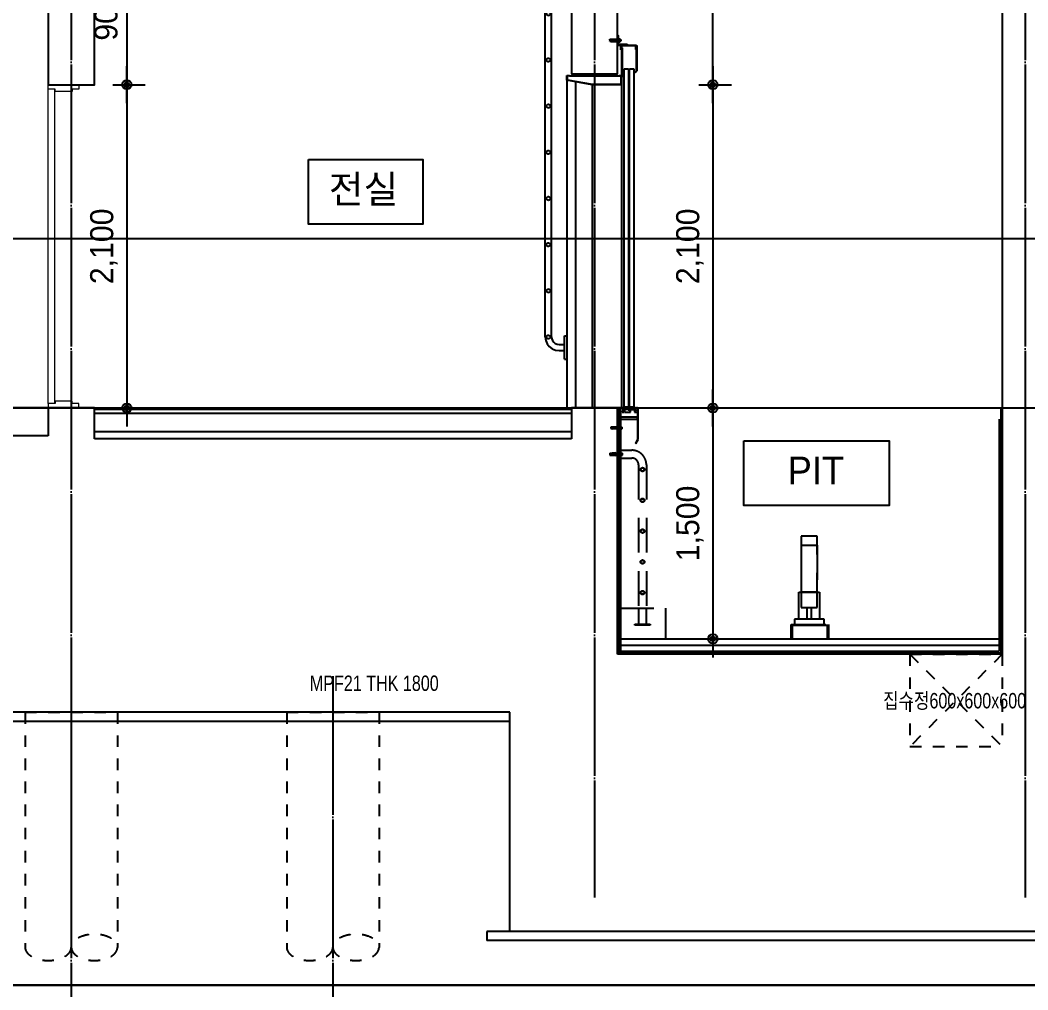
# Model space of a CAD drawing. Header units: millimetres. Extents: x 11948722 to 13111668, y -10771712 to -10232988.
# Drawn here: x 11966341 to 11972889, y -10580828 to -10574529 of the extents above; entities that cross this region are included whole.
import ezdxf
from ezdxf.enums import TextEntityAlignment as Align

# ---------------------------------------------------------------- set-up
doc = ezdxf.new("R2010")
doc.units = ezdxf.units.MM
doc.header["$LTSCALE"] = 150
doc.header["$MEASUREMENT"] = 0
for name, pattern in [('CEN', [6.2, 6, -0.1, 0, -0.1]), ('HID', [2.3, 1.5, -0.8]), ('HIDDEN', [2, 1, -1])]:
    doc.linetypes.add(name, pattern=pattern)
doc.layers.get('0').update_dxf_attribs({"linetype": 'CONTINUOUS'})
doc.layers.get('Defpoints').update_dxf_attribs({"color": 117, "linetype": 'CONTINUOUS'})
for name, color, linetype in [('8', 8, 'CONTINUOUS'), ('A-HAT-251', 251, 'CONTINUOUS'), ('A-중심선', 10, 'CEN'), ('CON', 2, 'CONTINUOUS'), ('CON-C', 2, 'CONTINUOUS'), ('ELE-06', 6, 'CONTINUOUS'), ('ELE-2', 4, 'CONTINUOUS'), ('ELE-3', 7, 'CONTINUOUS'), ('ELE-8', 8, 'CONTINUOUS'), ('ELE08', 8, 'CONTINUOUS'), ('elev', 8, 'HID'), ('ETC', 8, 'CONTINUOUS'), ('revcloud', 1, 'CONTINUOUS'), ('WM', 8, 'X_LINE'), ('Xref-계단단면도$0$3 dim0', 7, 'CONTINUOUS'), ('Xref-계단단면도$0$TEX', 3, 'CONTINUOUS'), ('Xref-계단단면도$0$TEX-SYM', 3, 'CONTINUOUS')]:
    doc.layers.add(name, color=color, linetype=linetype)
doc.layers.add('Xref-계단단면도$0$A-DOR', color=4, linetype='CONTINUOUS', lineweight=0)
doc.styles.get("Standard").update_dxf_attribs({"font": 'NanumGothic.ttf'})
doc.styles.add('Xref-계단단면도$0$나눔고딕 Se', font='')
doc.styles.add('Xref-계단단면도$0$돋움', font='')
doc.styles.add('주석', font='')
doc.styles.get('Xref-계단단면도$0$나눔고딕 Se').set_extended_font_data('Dotum')
doc.styles.get('Xref-계단단면도$0$돋움').set_extended_font_data('Dotum')
doc.styles.get('주석').set_extended_font_data('Dotum')
doc.linetypes.add('X_LINE', pattern='A,0.8,-0.15,["X",Standard,S=0.1,R=0,X=-0.05,Y=-0.05],-0.15', length=1.1)
doc.dimstyles.new('Xref-계단단면도$0$A1-100', dxfattribs={"dimtxt": 3, "dimasz": 1, "dimexe": 2, "dimexo": 2, "dimgap": 1, "dimtad": 1, "dimdec": 0, "dimzin": 12, "dimdsep": 46, "dimlunit": 6, "dimtxsty": 'Xref-계단단면도$0$나눔고딕 Se', "dimblk1": 'Xref-계단단면도$0$DIMDOT', "dimblk2": 'Xref-계단단면도$0$DIMDOT', "dimsah": 1, "dimcen": -1, "dimdle": 2, "dimclrd": 256, "dimclre": 256, "dimclrt": 3, "dimadec": 0, "dimazin": 0, "dimtfac": 1, "dimtdec": 0, "dimtix": 1, "dimtmove": 2, "dimatfit": 3, "dimldrblk": 'Xref-계단단면도$0$DIMDOT', "dimfxl": 1, "dimtvp": 1, "dimtolj": 1, "dimtzin": 12, "dimlwd": -1, "dimlwe": -1, "dimarcsym": 0})

# ---------------------------------------------------------------- blocks, each defined once
blk = doc.blocks.new('ELEV-DOOR')
at = {"layer": 'ELE-3'}
for p, q in [((-6, 2420.5), (-6, 2467)), ((-2, 2471), (0, 2471)), ((0, 2471), (0, 2406)), ((-123.5, 2402.5), (-125, 2402.5)), ((-125, 2402.5), (-125, 2239.5)), ((-123.5, 2240.5), (-123.5, 2402.5)), ((-22, 2406), (-122.5, 2406)), ((-122.5, 2406), (-122.5, 2379.5)), ((-122.5, 2379.5), (-118.5, 2379.5)), ((-118.5, 2379.5), (-118.5, 2402)), ((-118.5, 2402), (-26, 2402)), ((-65, 2406), (-65, 2408)), ((0, 2406), (-65, 2406)), ((-61, 2412), (-14.5, 2412)), ((-27, 2390.5), (-29, 2390.5)), ((-29, 2390.5), (-29, 2200)), ((-27, 2200), (-27, 2390.5)), ((-26, 2402), (-26, 2376.5)), ((-26, 2376.5), (-22, 2376.5)), ((-22, 2376.5), (-22, 2406)), ((-125, 2239.5), (-113.5, 2227.5)), ((-112, 2229), (-123.5, 2240.5)), ((-113.5, 2227.5), (-112, 2229)), ((-77, 2254), (-106.5, 2254)), ((-106.5, 2254), (-106.5, 56)), ((-77, 56), (-77, 2254)), ((-42, 2254), (-71.5, 2254)), ((-71.5, 2254), (-71.5, 56)), ((-42, 56), (-42, 2254)), ((-29, 2200), (-27, 2200)), ((-11.5, 2210), (-26, 2210)), ((-26, 2210), (-26, 2150)), ((-23.5, 2152.5), (-23.5, 2207.5)), ((-23.5, 2207.5), (-11.5, 2207.5)), ((312, 2207.5), (-19, 2207.5)), ((-19, 2207.5), (-19, 2205)), ((-19, 2205), (312, 2205)), ((-11.5, 2207.5), (-11.5, 2210)), ((327.5, 2182.1), (165.8, 2152.5)), ((166, 2150), (330, 2180)), ((330, 2210), (312, 2210)), ((312, 2210), (312, 2207.5)), ((312, 2207.5), (327.5, 2207.5)), ((312, 2205), (312, 2207.5)), ((327.5, 2207.5), (327.5, 2182.1)), ((330, 2180), (330, 2210)), ((-26, 2150), (-26, 50)), ((-26, 2150), (166, 2150)), ((165.8, 2152.5), (-23.5, 2152.5)), ((-133, 47), (-130, 50)), ((-133, -154), (-133, 47)), ((-133, 38), (-130, 38)), ((-130, 50), (-122.8, 50)), ((-130, 38), (-130, -153.3)), ((-109.9, 22.9), (-130, 22.9)), ((-122.8, 50), (-122.8, 45.7)), ((-122.8, 45.7), (-116.9, 45.7)), ((-74.8, 39), (-120, 39)), ((-120, 39), (-120, 31.1)), ((-120, 31.1), (-109.9, 31.1)), ((-116.9, 45.7), (-116.9, 50)), ((-116.9, 50), (-111, 50)), ((-111, 50), (-111, 45.7)), ((-111, 45.7), (-105.1, 45.7)), ((-109.9, 31.1), (-109.9, 22.9)), ((-106.5, 56), (-77, 56)), ((-105.1, 45.7), (-105.1, 50)), ((-105.1, 50), (-99.2, 50)), ((-99.2, 50), (-99.2, 45.7)), ((-99.2, 45.7), (-93.3, 45.7)), ((-93.3, 45.7), (-93.3, 50)), ((-93.3, 50), (-87.4, 50)), ((-87.4, 50), (-87.4, 45.7)), ((-87.4, 45.7), (-81.5, 45.7)), ((-84.9, 22.9), (-84.9, 31.1)), ((-84.9, 31.1), (-74.8, 31.1)), ((-44.8, 22.9), (-84.9, 22.9)), ((-81.5, 45.7), (-81.5, 50)), ((-81.5, 50), (-67.8, 50)), ((-74.8, 31.1), (-74.8, 39)), ((-71.5, 56), (-42, 56)), ((-67.8, 50), (-67.8, 39)), ((-67.8, 39), (-49.8, 39)), ((-63.8, 56), (-63.8, 45)), ((-63.8, 45), (-53.8, 45)), ((-53.8, 45), (-53.8, 56)), ((-49.8, 39), (-49.8, 50)), ((-49.8, 50), (0, 50)), ((-39.8, 39), (-44.8, 39)), ((-44.8, 39), (-44.8, 22.9)), ((-39.8, 22.9), (-39.8, 39)), ((-29.7, 22.9), (-39.8, 22.9)), ((-29.7, 44), (-34.7, 44)), ((-34.7, 44), (-34.7, 28.9)), ((-34.7, 28.9), (-29.7, 28.9)), ((-29.7, 50), (-29.7, 44)), ((-29.7, 28.9), (-29.7, 22.9)), ((-119.3, -180), (-133, -154)), ((-130, -153.3), (-116.7, -178.6)), ((-116.7, -178.6), (-119.3, -180))]:
    blk.add_line(p, q, dxfattribs=at)
blk.add_lwpolyline([(0, -10), (0, 50)], dxfattribs=at)
blk.add_lwpolyline([(-130, -10), (0, -10), (0, -140), (-3.5, -140, -0.414214), (-12, -131.5), (-12, -34, 0.414214), (-24, -22), (-121.5, -22, -0.414214), (-130, -13.5)], format="xyb", close=True, dxfattribs=at)
for centre, radius, start, end in [((-2, 2467), 4, 90, 180), ((-61, 2408), 4, 90, 180), ((-14.5, 2420.5), 8.5, 270, 0)]:
    blk.add_arc(centre, radius, start, end, dxfattribs=at)
at = {"layer": 'ELE-8', "linetype": 'HIDDEN'}
for p, q in [((55, 2438.5), (-28, 2438.5)), ((-16.5, 2443), (-21.5, 2443)), ((-21.5, 2434.5), (-21.5, 2443)), ((-16.5, 2434.5), (-21.5, 2434.5)), ((-15, 2448.5), (-16.5, 2447)), ((-16.5, 2430.5), (-16.5, 2447)), ((-14, 2443), (-16.5, 2443)), ((-14, 2434.5), (-16.5, 2434.5)), ((-15, 2429), (-16.5, 2430.5)), ((-7.5, 2443.5), (-15.5, 2443.5)), ((-7.5, 2434), (-15.5, 2434)), ((-7.5, 2448.5), (-15, 2448.5)), ((-7.5, 2429), (-15, 2429)), ((-4, 2443), (-9, 2443)), ((-4, 2434.5), (-9, 2434.5)), ((-7.5, 2425), (-7.5, 2452.5)), ((-6, 2452.5), (-7.5, 2452.5)), ((-7.5, 2429), (-7.5, 2448.5)), ((-6, 2425), (-7.5, 2425)), ((44.5, 2446), (0, 2446)), ((2.5, 2444), (0, 2444)), ((2.5, 2433.5), (0, 2433.5)), ((44.5, 2431.5), (0, 2431.5)), ((5.5, 2443), (0.5, 2443)), ((5.5, 2434.5), (0.5, 2434.5)), ((6, 2431.5), (6, 2431.5)), ((12.5, 2444), (7.5, 2444)), ((13, 2433.5), (7.5, 2433.5)), ((15.5, 2443), (10.5, 2443)), ((15.5, 2434.5), (10.5, 2434.5)), ((22.5, 2444), (17.5, 2444)), ((23, 2433.5), (18, 2433.5)), ((25.5, 2443), (20.5, 2443)), ((25.5, 2434.5), (20.5, 2434.5)), ((31.5, 2444), (27, 2444)), ((32.5, 2433.5), (27.5, 2433.5)), ((35, 2443), (30, 2443)), ((35, 2434.5), (30, 2434.5)), ((38.5, 2444), (36.5, 2444)), ((39, 2443.5), (37, 2443)), ((39, 2434), (37, 2434.5)), ((40, 2433.5), (37.5, 2433.5)), ((42, 2443), (40, 2443)), ((42, 2434.5), (40, 2434.5)), ((42, 2440.5), (42, 2443)), ((42, 2434.5), (42, 2436.5)), ((44.5, 2445), (43, 2444.5)), ((44.5, 2432.5), (43, 2432.5)), ((44.5, 2445.5), (44.5, 2446)), ((46, 2445), (44.5, 2445)), ((44.5, 2445), (44.5, 2445)), ((46, 2432.5), (44.5, 2432.5)), ((44.5, 2432), (44.5, 2432.5)), ((44.5, 2431.5), (44.5, 2431.5)), ((49.5, 2445), (48.5, 2445)), ((49.5, 2432.5), (48.5, 2432.5)), ((49.5, 2441.5), (49.5, 2445)), ((49.5, 2432.5), (49.5, 2435.5)), ((-13, -94.9), (-13, -63.9)), ((-23.1, -74), (-28.1, -74)), ((-28.1, -74), (-28.1, -84.8)), ((-23.1, -84.8), (-28.1, -84.8)), ((-23.1, -69.4), (-23.1, -89.5)), ((-23.1, -69.4), (-13, -69.4)), ((-23.1, -73.3), (-13, -73.3)), ((-23.1, -85.6), (-13, -85.6)), ((-23.1, -89.5), (-13, -89.5)), ((-12, -74.4), (35.1, -74.4)), ((-12, -75.4), (44.1, -75.4)), ((-12, -83.5), (44.1, -83.5)), ((-12, -84.5), (35.1, -84.5)), ((44.1, -75.4), (35.1, -74.4)), ((35.1, -74.4), (35.1, -84.5)), ((44.1, -83.5), (35.1, -84.5)), ((44.1, -75.4), (44.1, -83.5))]:
    blk.add_line(p, q, dxfattribs=at)
at = {"layer": 'ELE-8'}
for p, q in [((274, 2169.8), (274, 50)), ((166, 2150), (166, 50)), ((274, 50), (0, 50))]:
    blk.add_line(p, q, dxfattribs=at)
at = {"layer": 'ELE-8', "linetype": 'HIDDEN'}
for centre, start, end in [((-11, -64.4), 119.66646, 166.36814), ((-11, -94.4), 193.63182, 240.3335)]:
    blk.add_arc(centre, 2.1, start, end, dxfattribs=at)
blk = doc.blocks.new('점검 사다리')
at = {"layer": 'elev'}
for p, q in [((194008.9, -58989.3), (194008.9, -59001.8)), ((194008.9, -58989.3), (194091.9, -58989.3)), ((194008.9, -59001.8), (194091.9, -59001.8)), ((194049.4, -58987.3), (194023.7, -58988.3)), ((194023.7, -58988.3), (194023.7, -59002.8)), ((194023.7, -59002.8), (194049.4, -59003.8)), ((194049.4, -58987.3), (194049.4, -59003.8)), ((194080.2, -58945.6), (194071.2, -58945.6)), ((194071.2, -59045.6), (194071.2, -58945.6)), ((194080.2, -59045.6), (194080.2, -58945.6)), ((194080.2, -58970.2), (194152.2, -58970.2)), ((194086.1, -58984.8), (194080.2, -58984.8)), ((194086.1, -59006.3), (194086.1, -58984.8)), ((194091.9, -59001.8), (194091.9, -58989.3)), ((194080.2, -59045.6), (194071.2, -59045.6)), ((194086.1, -59006.3), (194080.2, -59006.3)), ((194080.2, -59021), (194152.2, -59021)), ((194196.4, -59065.2), (194196.4, -59995.6)), ((194247.2, -59065.2), (194247.2, -59995.6)), ((194071.2, -59995.6), (194371.2, -59995.6)), ((194197.2, -60099.6), (194197.2, -59995.6)), ((194247.2, -60099.6), (194247.2, -59995.6)), ((194371.2, -59995.6), (194371.2, -60195.6)), ((194172.2, -60099.6), (194272.2, -60099.6)), ((194172.2, -60105.6), (194172.2, -60099.6)), ((194272.2, -60105.6), (194172.2, -60105.6)), ((194272.2, -60099.6), (194272.2, -60105.6))]:
    blk.add_line(p, q, dxfattribs=at)
for centre, radius in [((194221.8, -59095.6), 12.6), ((194221.8, -59095.6), 10.6), ((194221.8, -59295.6), 12.6), ((194221.8, -59295.6), 10.6), ((194221.8, -59495.6), 12.6), ((194221.8, -59495.6), 10.6), ((194221.8, -59695.6), 12.6), ((194221.8, -59695.6), 10.6), ((194221.8, -59895.6), 12.6), ((194221.8, -59895.6), 10.6)]:
    blk.add_circle(centre, radius, dxfattribs=at)
for radius in [95, 44.2]:
    blk.add_arc((194152.2, -59065.2), radius, 0, 90, dxfattribs=at)
blk = doc.blocks.new('Xref-계단단면도$0$DIMDOT')
at = {"color": 0}
blk.add_line((-2, 0), (2, 0), dxfattribs=at)
for radius in [0.5, 0.25]:
    blk.add_circle((0, 0), radius, dxfattribs=at)
blk = doc.blocks.new('*D3564')
at = {"layer": 'Defpoints', "color": 0, "lineweight": -3, "ltscale": 1200}
for p in [(11966823, -10574948.2), (11966823, -10577048.2), (11967034.1, -10577048.2)]:
    blk.add_point(p, dxfattribs=at)
at = {"layer": 'Xref-계단단면도$0$3 dim0'}
for p, q in [((11966943, -10574948.2), (11967154.1, -10574948.2)), ((11967034.1, -10575008.2), (11967034.1, -10576988.2)), ((11966943, -10577048.2), (11967154.1, -10577048.2))]:
    blk.add_line(p, q, dxfattribs=at)
at = {"layer": 'Xref-계단단면도$0$3 dim0', "ltscale": 1200, "xscale": 60, "yscale": 60, "zscale": 60}
for p, rotation in [((11967034.1, -10574948.2), 90), ((11967034.1, -10577048.2), 270)]:
    blk.add_blockref('Xref-계단단면도$0$DIMDOT', p, dxfattribs=dict(at, rotation=rotation))
at = {"layer": 'Xref-계단단면도$0$3 dim0', "color": 3, "ltscale": 1200, "insert": (11966884.6, -10575998.2), "char_height": 150, "attachment_point": 5, "rotation": 90, "style": 'Xref-계단단면도$0$나눔고딕 Se'}
blk.add_mtext('\\A1;2,100', dxfattribs=at)
blk = doc.blocks.new('*D3565')
at = {"layer": 'Defpoints', "color": 0, "lineweight": -3, "ltscale": 1200}
for p in [(11966862, -10574048.2), (11966823, -10574948.2), (11967034.1, -10574948.2)]:
    blk.add_point(p, dxfattribs=at)
at = {"layer": 'Xref-계단단면도$0$3 dim0'}
for p, q in [((11966982, -10574048.2), (11967154.1, -10574048.2)), ((11967034.1, -10574108.2), (11967034.1, -10574888.2)), ((11966943, -10574948.2), (11967154.1, -10574948.2))]:
    blk.add_line(p, q, dxfattribs=at)
at = {"layer": 'Xref-계단단면도$0$3 dim0', "ltscale": 1200, "xscale": 60, "yscale": 60, "zscale": 60}
for p, rotation in [((11967034.1, -10574048.2), 90), ((11967034.1, -10574948.2), 270)]:
    blk.add_blockref('Xref-계단단면도$0$DIMDOT', p, dxfattribs=dict(at, rotation=rotation))
at = {"layer": 'Xref-계단단면도$0$3 dim0', "color": 3, "ltscale": 1200, "insert": (11966899, -10574498.2), "char_height": 150, "attachment_point": 5, "rotation": 90, "style": 'Xref-계단단면도$0$나눔고딕 Se'}
blk.add_mtext('\\A1;900', dxfattribs=at)
blk = doc.blocks.new('*D3574')
at = {"layer": 'Defpoints', "color": 0, "lineweight": -3, "ltscale": 1200}
for p in [(11970631.4, -10577048.2), (11970631.4, -10578548.2), (11970842.5, -10578548.2)]:
    blk.add_point(p, dxfattribs=at)
at = {"layer": 'Xref-계단단면도$0$3 dim0'}
for p, q in [((11970751.4, -10577048.2), (11970962.5, -10577048.2)), ((11970842.5, -10577108.2), (11970842.5, -10578488.2)), ((11970751.4, -10578548.2), (11970962.5, -10578548.2))]:
    blk.add_line(p, q, dxfattribs=at)
at = {"layer": 'Xref-계단단면도$0$3 dim0', "ltscale": 1200, "xscale": 60, "yscale": 60, "zscale": 60}
for p, rotation in [((11970842.5, -10577048.2), 90), ((11970842.5, -10578548.2), 270)]:
    blk.add_blockref('Xref-계단단면도$0$DIMDOT', p, dxfattribs=dict(at, rotation=rotation))
at = {"layer": 'Xref-계단단면도$0$3 dim0', "color": 3, "ltscale": 1200, "insert": (11970692.9, -10577798.2), "char_height": 150, "attachment_point": 5, "rotation": 90, "style": 'Xref-계단단면도$0$나눔고딕 Se'}
blk.add_mtext('\\A1;1,500', dxfattribs=at)
blk = doc.blocks.new('점검사다리ㅁ')
at = {"layer": 'ETC', "color": 251, "linetype": 'Continuous'}
for p, q in [((4633682.9, 1148688.8), (4633673.9, 1148688.8)), ((4633682.9, 1148538.8), (4633682.9, 1148688.8)), ((4633682.9, 1148538.8), (4633673.9, 1148538.8))]:
    blk.add_line(p, q, dxfattribs=at)
at = {"layer": 'ETC', "color": 251}
for p, q in [((4633753.9, 1148633.4), (4633682.9, 1148633.4)), ((4633753.9, 1148593.4), (4633682.9, 1148593.4)), ((4633777.1, 1148630.2), (4633753.9, 1148633.4)), ((4633766.7, 1148591.6), (4633753.9, 1148593.4)), ((4633778.9, 1148586.6), (4633766.7, 1148591.6)), ((4633798.9, 1148621.4), (4633777.1, 1148630.2)), ((4633789.1, 1148578.8), (4633778.9, 1148586.6)), ((4633817.5, 1148607), (4633798.9, 1148621.4)), ((4633831.7, 1148588.4), (4633817.5, 1148607)), ((4633840.7, 1148566.6), (4633831.7, 1148588.4)), ((4633797.1, 1148568.4), (4633789.1, 1148578.8)), ((4633802.1, 1148556.4), (4633797.1, 1148568.4)), ((4633803.9, 1148543.4), (4633802.1, 1148556.4)), ((4633803.9, 1146115), (4633803.9, 1148543.4)), ((4633813.7, 1148520.8), (4633811.7, 1148516)), ((4633811.7, 1148516), (4633811.7, 1148510.8)), ((4633817.7, 1148524.2), (4633813.7, 1148520.8)), ((4633822.5, 1148525.8), (4633817.7, 1148524.2)), ((4633827.7, 1148525.2), (4633822.5, 1148525.8)), ((4633832.3, 1148522.6), (4633827.7, 1148525.2)), ((4633835.3, 1148518.4), (4633832.3, 1148522.6)), ((4633836.5, 1148513.4), (4633835.3, 1148518.4)), ((4633843.9, 1148543.4), (4633840.7, 1148566.6)), ((4633843.9, 1146115), (4633843.9, 1148543.4)), ((4633811.7, 1148510.8), (4633813.7, 1148506)), ((4633813.7, 1148506), (4633817.7, 1148502.6)), ((4633817.7, 1148502.6), (4633822.5, 1148501)), ((4633822.5, 1148501), (4633827.7, 1148501.6)), ((4633827.7, 1148501.6), (4633832.3, 1148504.2)), ((4633832.3, 1148504.2), (4633835.3, 1148508.4)), ((4633835.3, 1148508.4), (4633836.5, 1148513.4)), ((4633813.7, 1148220.8), (4633811.7, 1148216)), ((4633811.7, 1148216), (4633811.7, 1148210.8)), ((4633811.7, 1148210.8), (4633813.7, 1148206)), ((4633817.7, 1148224.2), (4633813.7, 1148220.8)), ((4633813.7, 1148206), (4633817.7, 1148202.6)), ((4633822.5, 1148225.8), (4633817.7, 1148224.2)), ((4633817.7, 1148202.6), (4633822.5, 1148201)), ((4633827.7, 1148225.2), (4633822.5, 1148225.8)), ((4633822.5, 1148201), (4633827.7, 1148201.6)), ((4633832.3, 1148222.6), (4633827.7, 1148225.2)), ((4633827.7, 1148201.6), (4633832.3, 1148204.2)), ((4633835.3, 1148218.4), (4633832.3, 1148222.6)), ((4633832.3, 1148204.2), (4633835.3, 1148208.4)), ((4633836.5, 1148213.4), (4633835.3, 1148218.4)), ((4633835.3, 1148208.4), (4633836.5, 1148213.4)), ((4633822.5, 1147925.8), (4633817.7, 1147924.2)), ((4633827.7, 1147925.2), (4633822.5, 1147925.8)), ((4633832.3, 1147922.6), (4633827.7, 1147925.2)), ((4633813.7, 1147920.8), (4633811.7, 1147916)), ((4633811.7, 1147916), (4633811.7, 1147910.8)), ((4633811.7, 1147910.8), (4633813.7, 1147906)), ((4633817.7, 1147924.2), (4633813.7, 1147920.8)), ((4633813.7, 1147906), (4633817.7, 1147902.6)), ((4633817.7, 1147902.6), (4633822.5, 1147901)), ((4633822.5, 1147901), (4633827.7, 1147901.6)), ((4633827.7, 1147901.6), (4633832.3, 1147904.2)), ((4633835.3, 1147918.4), (4633832.3, 1147922.6)), ((4633832.3, 1147904.2), (4633835.3, 1147908.4)), ((4633836.5, 1147913.4), (4633835.3, 1147918.4)), ((4633835.3, 1147908.4), (4633836.5, 1147913.4)), ((4633813.7, 1147620.8), (4633811.7, 1147616)), ((4633811.7, 1147616), (4633811.7, 1147610.8)), ((4633811.7, 1147610.8), (4633813.7, 1147606)), ((4633817.7, 1147624.2), (4633813.7, 1147620.8)), ((4633813.7, 1147606), (4633817.7, 1147602.6)), ((4633822.5, 1147625.8), (4633817.7, 1147624.2)), ((4633817.7, 1147602.6), (4633822.5, 1147601)), ((4633827.7, 1147625.2), (4633822.5, 1147625.8)), ((4633822.5, 1147601), (4633827.7, 1147601.6)), ((4633832.3, 1147622.6), (4633827.7, 1147625.2)), ((4633827.7, 1147601.6), (4633832.3, 1147604.2)), ((4633835.3, 1147618.4), (4633832.3, 1147622.6)), ((4633832.3, 1147604.2), (4633835.3, 1147608.4)), ((4633836.5, 1147613.4), (4633835.3, 1147618.4)), ((4633835.3, 1147608.4), (4633836.5, 1147613.4)), ((4633813.7, 1147320.8), (4633811.7, 1147316)), ((4633811.7, 1147316), (4633811.7, 1147310.8)), ((4633811.7, 1147310.8), (4633813.7, 1147306)), ((4633817.7, 1147324.2), (4633813.7, 1147320.8)), ((4633813.7, 1147306), (4633817.7, 1147302.6)), ((4633822.5, 1147325.8), (4633817.7, 1147324.2)), ((4633817.7, 1147302.6), (4633822.5, 1147301)), ((4633827.7, 1147325.2), (4633822.5, 1147325.8)), ((4633822.5, 1147301), (4633827.7, 1147301.6)), ((4633832.3, 1147322.6), (4633827.7, 1147325.2)), ((4633827.7, 1147301.6), (4633832.3, 1147304.2)), ((4633835.3, 1147318.4), (4633832.3, 1147322.6)), ((4633832.3, 1147304.2), (4633835.3, 1147308.4)), ((4633836.5, 1147313.4), (4633835.3, 1147318.4)), ((4633835.3, 1147308.4), (4633836.5, 1147313.4)), ((4633813.7, 1147020.8), (4633811.7, 1147016)), ((4633811.7, 1147016), (4633811.7, 1147010.8)), ((4633811.7, 1147010.8), (4633813.7, 1147006)), ((4633817.7, 1147024.2), (4633813.7, 1147020.8)), ((4633822.5, 1147025.8), (4633817.7, 1147024.2)), ((4633827.7, 1147025.2), (4633822.5, 1147025.8)), ((4633832.3, 1147022.6), (4633827.7, 1147025.2)), ((4633835.3, 1147018.4), (4633832.3, 1147022.6)), ((4633832.3, 1147004.2), (4633835.3, 1147008.4)), ((4633836.5, 1147013.4), (4633835.3, 1147018.4)), ((4633835.3, 1147008.4), (4633836.5, 1147013.4)), ((4633813.7, 1147006), (4633817.7, 1147002.6)), ((4633817.7, 1147002.6), (4633822.5, 1147001)), ((4633822.5, 1147001), (4633827.7, 1147001.6)), ((4633827.7, 1147001.6), (4633832.3, 1147004.2)), ((4633813.7, 1146720.8), (4633811.7, 1146716)), ((4633811.7, 1146716), (4633811.7, 1146710.8)), ((4633811.7, 1146710.8), (4633813.7, 1146706)), ((4633817.7, 1146724.2), (4633813.7, 1146720.8)), ((4633813.7, 1146706), (4633817.7, 1146702.6)), ((4633822.5, 1146725.8), (4633817.7, 1146724.2)), ((4633817.7, 1146702.6), (4633822.5, 1146701)), ((4633827.7, 1146725.2), (4633822.5, 1146725.8)), ((4633822.5, 1146701), (4633827.7, 1146701.6)), ((4633832.3, 1146722.6), (4633827.7, 1146725.2)), ((4633827.7, 1146701.6), (4633832.3, 1146704.2)), ((4633835.3, 1146718.4), (4633832.3, 1146722.6)), ((4633832.3, 1146704.2), (4633835.3, 1146708.4)), ((4633836.5, 1146713.4), (4633835.3, 1146718.4)), ((4633835.3, 1146708.4), (4633836.5, 1146713.4)), ((4633813.7, 1146420.8), (4633811.7, 1146416)), ((4633817.7, 1146424.2), (4633813.7, 1146420.8)), ((4633822.5, 1146425.8), (4633817.7, 1146424.2)), ((4633827.7, 1146425.2), (4633822.5, 1146425.8)), ((4633832.3, 1146422.6), (4633827.7, 1146425.2)), ((4633835.3, 1146418.4), (4633832.3, 1146422.6)), ((4633836.5, 1146413.4), (4633835.3, 1146418.4)), ((4633811.7, 1146416), (4633811.7, 1146410.8)), ((4633811.7, 1146410.8), (4633813.7, 1146406)), ((4633813.7, 1146406), (4633817.7, 1146402.6)), ((4633817.7, 1146402.6), (4633822.5, 1146401)), ((4633822.5, 1146401), (4633827.7, 1146401.6)), ((4633827.7, 1146401.6), (4633832.3, 1146404.2)), ((4633832.3, 1146404.2), (4633835.3, 1146408.4)), ((4633835.3, 1146408.4), (4633836.5, 1146413.4)), ((4633802.1, 1146102), (4633797.1, 1146090)), ((4633803.9, 1146115), (4633802.1, 1146102)), ((4633813.7, 1146120.8), (4633811.7, 1146116)), ((4633811.7, 1146116), (4633811.7, 1146110.8)), ((4633811.7, 1146110.8), (4633813.7, 1146106)), ((4633817.7, 1146124.2), (4633813.7, 1146120.8)), ((4633813.7, 1146106), (4633817.7, 1146102.6)), ((4633822.5, 1146125.8), (4633817.7, 1146124.2)), ((4633817.7, 1146102.6), (4633822.5, 1146101)), ((4633827.7, 1146125.2), (4633822.5, 1146125.8)), ((4633822.5, 1146101), (4633827.7, 1146101.6)), ((4633832.3, 1146122.6), (4633827.7, 1146125.2)), ((4633827.7, 1146101.6), (4633832.3, 1146104.2)), ((4633840.7, 1146091.8), (4633831.7, 1146070)), ((4633835.3, 1146118.4), (4633832.3, 1146122.6)), ((4633832.3, 1146104.2), (4633835.3, 1146108.4)), ((4633836.5, 1146113.4), (4633835.3, 1146118.4)), ((4633835.3, 1146108.4), (4633836.5, 1146113.4)), ((4633843.9, 1146115), (4633840.7, 1146091.8)), ((4633753.9, 1146065), (4633719.7, 1146065)), ((4633766.7, 1146066.8), (4633753.9, 1146065)), ((4633777.1, 1146028.2), (4633753.9, 1146025)), ((4633778.9, 1146071.8), (4633766.7, 1146066.8)), ((4633798.9, 1146037), (4633777.1, 1146028.2)), ((4633789.1, 1146079.6), (4633778.9, 1146071.8)), ((4633797.1, 1146090), (4633789.1, 1146079.6)), ((4633817.5, 1146051.4), (4633798.9, 1146037)), ((4633831.7, 1146070), (4633817.5, 1146051.4)), ((4633753.9, 1146025), (4633719.7, 1146025))]:
    blk.add_line(p, q, dxfattribs=at)
blk = doc.blocks.new('600')
at = {"layer": 'A-HAT-251', "linetype": 'HIDDEN', "ltscale": 0.5}
for p, q in [((12219149.4, -10577762.8), (12219149.4, -10578362.8)), ((12219149.4, -10577762.8), (12219749.4, -10577762.8)), ((12219149.4, -10577762.8), (12219749.4, -10578362.8)), ((12219749.4, -10577762.8), (12219149.4, -10578362.8)), ((12219749.4, -10577762.8), (12219749.4, -10578362.8)), ((12219149.4, -10578362.8), (12219749.4, -10578362.8))]:
    blk.add_line(p, q, dxfattribs=at)
at = {"layer": 'Defpoints', "style": '주석', "width": 0.8}
blk.add_text('집수정600x600x600', height=100, dxfattribs=at).set_placement((12218975.1, -10578064.4), align=Align.MIDDLE_LEFT)
blk = doc.blocks.new('*D3590')
at = {"layer": 'Defpoints', "color": 0, "lineweight": -3, "ltscale": 1200}
for p in [(11970631.4, -10574948.2), (11970631.4, -10577048.2), (11970842.5, -10577048.2)]:
    blk.add_point(p, dxfattribs=at)
at = {"layer": 'Xref-계단단면도$0$3 dim0'}
for p, q in [((11970751.4, -10574948.2), (11970962.5, -10574948.2)), ((11970842.5, -10575008.2), (11970842.5, -10576988.2)), ((11970751.4, -10577048.2), (11970962.5, -10577048.2))]:
    blk.add_line(p, q, dxfattribs=at)
at = {"layer": 'Xref-계단단면도$0$3 dim0', "ltscale": 1200, "xscale": 60, "yscale": 60, "zscale": 60}
for p, rotation in [((11970842.5, -10574948.2), 90), ((11970842.5, -10577048.2), 270)]:
    blk.add_blockref('Xref-계단단면도$0$DIMDOT', p, dxfattribs=dict(at, rotation=rotation))
at = {"layer": 'Xref-계단단면도$0$3 dim0', "color": 3, "ltscale": 1200, "insert": (11970692.9, -10575998.2), "char_height": 150, "attachment_point": 5, "rotation": 90, "style": 'Xref-계단단면도$0$나눔고딕 Se'}
blk.add_mtext('\\A1;2,100', dxfattribs=at)
blk = doc.blocks.new('*D3591')
at = {"layer": 'Defpoints', "color": 0, "lineweight": -3, "ltscale": 1200}
for p in [(11970631.4, -10573148.2), (11970842.5, -10573148.2), (11970631.4, -10574948.2)]:
    blk.add_point(p, dxfattribs=at)
at = {"layer": 'Xref-계단단면도$0$3 dim0'}
for p, q in [((11970751.4, -10573148.2), (11970962.5, -10573148.2)), ((11970842.5, -10574888.2), (11970842.5, -10573208.2)), ((11970751.4, -10574948.2), (11970962.5, -10574948.2))]:
    blk.add_line(p, q, dxfattribs=at)
at = {"layer": 'Xref-계단단면도$0$3 dim0', "ltscale": 1200, "xscale": 60, "yscale": 60, "zscale": 60}
for p, rotation in [((11970842.5, -10573148.2), 90), ((11970842.5, -10574948.2), 270)]:
    blk.add_blockref('Xref-계단단면도$0$DIMDOT', p, dxfattribs=dict(at, rotation=rotation))
at = {"layer": 'Xref-계단단면도$0$3 dim0', "color": 3, "ltscale": 1200, "insert": (11970692.9, -10574048.2), "char_height": 150, "attachment_point": 5, "rotation": 90, "style": 'Xref-계단단면도$0$나눔고딕 Se'}
blk.add_mtext('\\A1;1,800', dxfattribs=at)

msp = doc.modelspace()

# ---------------------------------------------------------------- linework, layer by layer
at = {"layer": '8', "linetype": 'HIDDEN', "ltscale": 0.5}
for p, q in [((11966373, -10579025.2), (11966373, -10580552.4)), ((11966373, -10579025.2), (11966973, -10579025.2)), ((11966973, -10579025.2), (11966973, -10580552.4)), ((11968073, -10579025.2), (11968673, -10579025.2)), ((11968073, -10579025.2), (11968073, -10580552.4)), ((11968673, -10579025.2), (11968673, -10580552.4))]:
    msp.add_line(p, q, dxfattribs=at)
at = {"layer": '8', "linetype": 'HIDDEN', "ltscale": 0.5, "extrusion": (0, 0, -1)}
for centre in [(11966823, -10580552.4), (11968523, -10580552.4)]:
    msp.add_ellipse(centre, major_axis=(-150, 0), ratio=0.568086, dxfattribs=at)
at = {"layer": '8', "linetype": 'HIDDEN', "ltscale": 0.5}
for centre in [(11966523, -10580552.4), (11968223, -10580552.4)]:
    msp.add_ellipse(centre, major_axis=(150, 0), ratio=0.568086, start_param=3.141593, end_param=6.283185, dxfattribs=at)
at = {"layer": 'A-중심선'}
for p, q in [((11966673, -10529243), (11966673, -10580229.2)), ((11970073, -10529243), (11970073, -10580229.2)), ((11972873, -10529243), (11972873, -10580229.2)), ((11966673, -10578791.5), (11966673, -10581105.2)), ((11968373, -10578791.5), (11968373, -10581105.2))]:
    msp.add_line(p, q, dxfattribs=at)
at = {"layer": 'A-중심선', "linetype": 'ByBlock', "ltscale": 0.5}
for p, q in [((11963677.7, -10575948.2), (11981303.7, -10575948.2)), ((11963677.7, -10577048.2), (11981303.7, -10577048.2))]:
    msp.add_line(p, q, dxfattribs=at)
at = {"layer": 'CON-C'}
for p, q in [((11972723, -10531398.2), (11972723, -10578648.2)), ((11966823, -10577048.2), (11966523, -10577048.2)), ((11966523, -10577048.2), (11966523, -10577228.2)), ((11966823, -10577248.2), (11966823, -10577048.2)), ((11970223, -10577048.2), (11969923, -10577048.2)), ((11969923, -10577048.2), (11969923, -10577248.2)), ((11970223, -10578648.2), (11970223, -10577048.2)), ((11966523, -10577228.2), (11963677.7, -10577228.2)), ((11969923, -10577248.2), (11966823, -10577248.2)), ((11972723, -10578648.2), (11970223, -10578648.2)), ((11969523, -10579025.2), (11965923, -10579025.2)), ((11969523, -10580448.2), (11969523, -10579025.2)), ((11973423, -10580448.2), (11969523, -10580448.2))]:
    msp.add_line(p, q, dxfattribs=at)
for points in [[(11966523, -10567048.2), (11966523, -10574948.2), (11966823, -10574948.2), (11966823, -10567238.2), (11969923, -10567238.2), (11969923, -10571248.2)], [(11969923, -10573148.2), (11969923, -10574878.2), (11970223, -10574878.2), (11970223, -10573148.2)]]:
    msp.add_lwpolyline(points, dxfattribs=at)
at = {"layer": 'Defpoints', "ltscale": 1200}
for points in [[(11950574.8, -10580798.7), (11991524.8, -10580798.7), (11991524.8, -10526273.7), (11950574.8, -10526273.7)], [(11963677.7, -10526273.7), (11981303.7, -10526273.7), (11981303.7, -10580798.7), (11963677.7, -10580798.7)]]:
    msp.add_lwpolyline(points, close=True, dxfattribs=at)
at = {"layer": 'ELE-06'}
for p, q in [((11966523, -10577048.2), (11963677.7, -10577048.2)), ((11966823, -10577048.2), (11969923, -10577048.2)), ((11970243, -10577048.2), (11970243, -10578628.2)), ((11972703, -10577120.8), (11972703, -10578628.2)), ((11970243, -10578548.2), (11972703, -10578548.2)), ((11970243, -10578628.2), (11972703, -10578628.2)), ((11969523, -10579085.2), (11965773, -10579085.2)), ((11969373, -10580448.2), (11969373, -10580508.2)), ((11969523, -10580448.2), (11969373, -10580448.2)), ((11973623, -10580508.2), (11969373, -10580508.2))]:
    msp.add_line(p, q, dxfattribs=at)
at = {"layer": 'ELE-2'}
for p, q in [((11970233, -10577048.2), (11970233, -10578638.2)), ((11972713, -10577048.2), (11972713, -10578638.2)), ((11970233, -10578638.2), (11972713, -10578638.2))]:
    msp.add_line(p, q, dxfattribs=at)
at = {"layer": 'ELE08'}
for p, q in [((11966823, -10577055.2), (11969923, -10577055.2)), ((11969923, -10577083.2), (11966823, -10577083.2)), ((11969923, -10577203.2), (11966823, -10577203.2))]:
    msp.add_line(p, q, dxfattribs=at)
at = {"layer": 'elev'}
for points in [[(11971520.7, -10578345), (11971520.7, -10577881.4), (11971416.6, -10577881.4), (11971416.6, -10578345)], [(11971418.4, -10578245.8), (11971418.4, -10577939.3), (11971519.2, -10577939.3), (11971519.2, -10578245.8)]]:
    msp.add_lwpolyline(points, close=True, dxfattribs=at)
for points in [[(11971401.2, -10578420.5), (11971401.2, -10578245.8), (11971536.4, -10578245.8), (11971536.4, -10578420.5)], [(11971455.6, -10578420.5), (11971455.6, -10578345), (11971481.7, -10578345), (11971481.7, -10578420.5)], [(11971351.5, -10578548.2), (11971351.5, -10578454.1), (11971594.5, -10578454.1), (11971594.5, -10578548.2)], [(11971586.5, -10578548.2), (11971586.5, -10578461), (11971358.1, -10578461), (11971358.1, -10578548.2)], [(11971565.4, -10578454.1), (11971565.4, -10578420.5), (11971372.2, -10578420.5), (11971372.2, -10578454.1)], [(11971351.5, -10578548.2), (11971594.5, -10578548.2)]]:
    msp.add_lwpolyline(points, dxfattribs=at)
at = {"layer": 'ETC', "color": 251, "linetype": 'Continuous'}
for p, q in [((11969877.3, -10576730.3), (11969877.3, -10576580.3)), ((11969877.3, -10576580.3), (11969893, -10576580.3)), ((11969877.3, -10576730.3), (11969893, -10576730.3))]:
    msp.add_line(p, q, dxfattribs=at)
at = {"layer": 'revcloud', "color": 5, "ltscale": 1200}
msp.add_line((11969893, -10574918.2), (11969893, -10577048.2), dxfattribs=at)
at = {"layer": 'WM', "ltscale": 0.3}
msp.add_line((11970243, -10578588.2), (11972703, -10578588.2), dxfattribs=at)
at = {"layer": 'Xref-계단단면도$0$A-DOR'}
for points in [[(11966523, -10574948.2), (11966723, -10574948.2), (11966723, -10574978.2), (11966678, -10574978.2), (11966678, -10574993.2), (11966568, -10574993.2), (11966568, -10574978.2), (11966523, -10574978.2)], [(11966523, -10577048.2), (11966723, -10577048.2), (11966723, -10577018.2), (11966678, -10577018.2), (11966678, -10577003.2), (11966568, -10577003.2), (11966568, -10577018.2), (11966523, -10577018.2)]]:
    msp.add_lwpolyline(points, close=True, dxfattribs=at)
for points in [[(11966523, -10577018.2), (11966523, -10574978.2)], [(11966563, -10574978.2), (11966563, -10577018.2)]]:
    msp.add_lwpolyline(points, dxfattribs=at)
at = {"layer": 'Xref-계단단면도$0$TEX-SYM'}
for points in [[(11968214, -10575434.6), (11968958.4, -10575434.6), (11968958.4, -10575854.6), (11968214, -10575854.6)], [(11971043.3, -10577262.3), (11971987.7, -10577262.3), (11971987.7, -10577682.3), (11971043.3, -10577682.3)]]:
    msp.add_lwpolyline(points, close=True, dxfattribs=at)

# ---------------------------------------------------------------- block references
at = {"layer": 'CON', "xscale": -1}
msp.add_blockref('점검사다리ㅁ', (16603597, -11722700.7), dxfattribs=at)
at = {"layer": 'CON-C'}
msp.add_blockref('600', (-247026.4, -885.4), dxfattribs=at)
at = {"layer": 'ELE-3', "xscale": -1}
msp.add_blockref('ELEV-DOOR', (11970223, -10577098.2), dxfattribs=at)
at = {"layer": 'elev'}
msp.add_blockref('점검 사다리', (11776163.4, -10518352.6), dxfattribs=at)

# ---------------------------------------------------------------- texts
at = {"layer": 'Defpoints', "style": '주석', "width": 0.8}
msp.add_text('MPF21 THK 1800 ', height=100, dxfattribs=at).set_placement((11968223.3, -10578836.3), align=Align.MIDDLE_LEFT)
at = {"layer": 'Xref-계단단면도$0$TEX', "style": 'Xref-계단단면도$0$돋움'}
for s, p in [('전실', (11968346.7, -10575626.5)), ('PIT', (11971328.6, -10577454.2))]:
    msp.add_text(s, height=180, dxfattribs=at).set_placement(p, align=Align.MIDDLE_LEFT)

# ---------------------------------------------------------------- dimensions: what is measured, and where the dimension line sits
at = {"layer": 'Xref-계단단면도$0$3 dim0'}
for base, p1, p2, angle, picture, middle in [((11970842.5, -10573148.2), (11970631.4, -10574948.2), (11970631.4, -10573148.2), 90, '*D3591', (11970692.9, -10574048.2)), ((11967034.1, -10574948.2), (11966862, -10574048.2), (11966823, -10574948.2), 270, '*D3565', (11966899, -10574498.2)), ((11967034.1, -10577048.2), (11966823, -10574948.2), (11966823, -10577048.2), 270, '*D3564', (11966884.6, -10575998.2)), ((11970842.5, -10577048.2), (11970631.4, -10574948.2), (11970631.4, -10577048.2), 270, '*D3590', (11970692.9, -10575998.2)), ((11970842.5, -10578548.2), (11970631.4, -10577048.2), (11970631.4, -10578548.2), 270, '*D3574', (11970692.9, -10577798.2))]:
    dim = msp.add_linear_dim(base=base, p1=p1, p2=p2, angle=angle, dimstyle='Xref-계단단면도$0$A1-100', override={"dimscale": 60, "dimtxt": 2.5}, dxfattribs=at)
    dim.commit()
    dim.dimension.update_dxf_attribs({"geometry": picture, "text_midpoint": middle})

doc.saveas('drawing.dxf')
